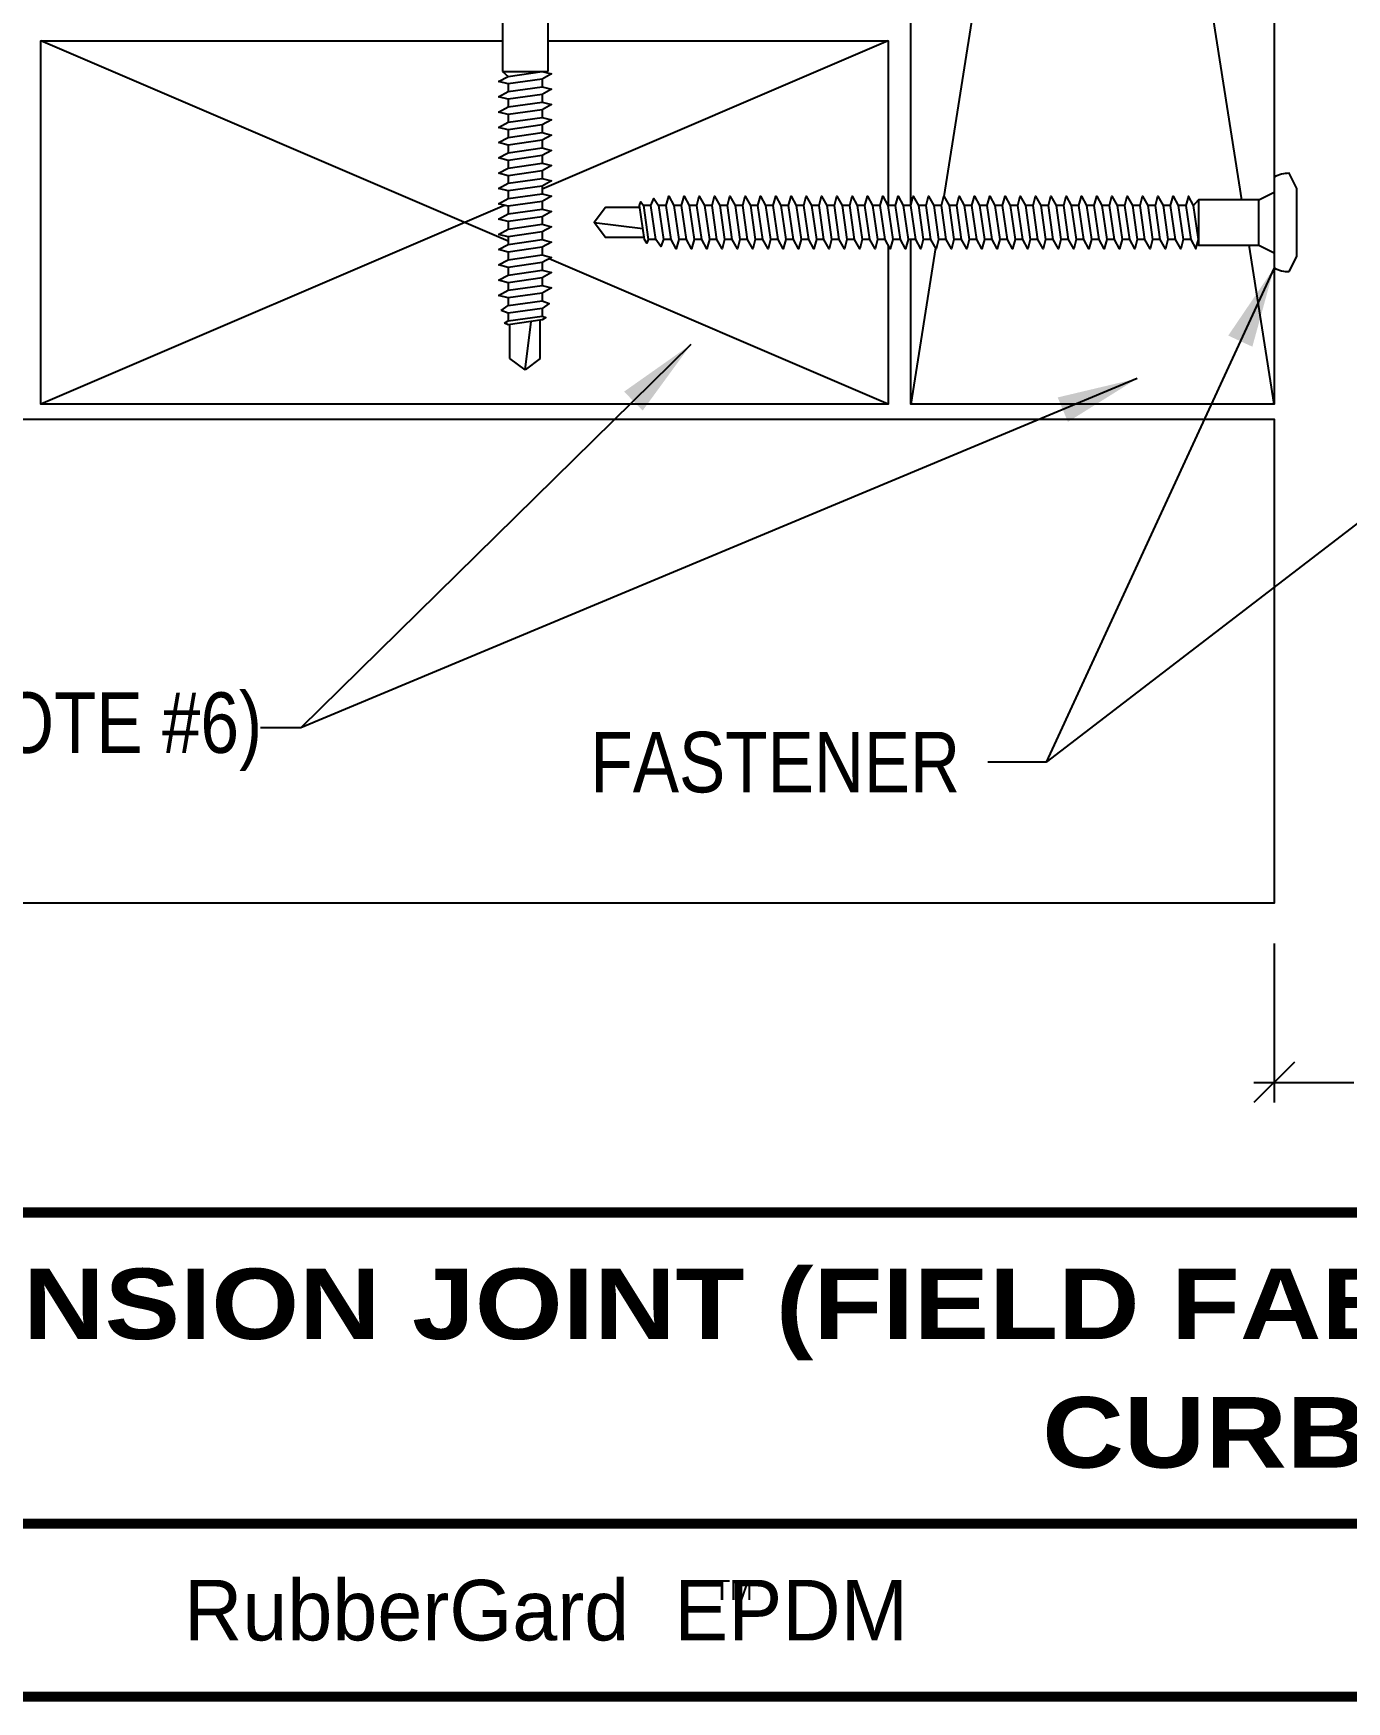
# Model space of a CAD drawing. Header units: inches. Extents: x 233.4 to 253.5, y -19.3 to -2.6.
# Drawn here: x 239.32 to 243.39, y -18.22 to -13.05 of the extents above; entities that cross this region are included whole.
import ezdxf
from ezdxf.enums import TextEntityAlignment as Align

# ---------------------------------------------------------------- set-up
doc = ezdxf.new("R2010")
doc.units = ezdxf.units.IN
doc.header["$MEASUREMENT"] = 0
doc.layers.get('0').update_dxf_attribs({"linetype": 'CONTINUOUS'})
doc.layers.get('DEFPOINTS').update_dxf_attribs({"linetype": 'CONTINUOUS'})
for name, color, linetype in [('FSBP-ACCESSORY-FIRESTONE', 7, 'CONTINUOUS'), ('FSBP-ANNO-NOTE', 7, 'CONTINUOUS'), ('FSBP-SUBSTRATE-GENERIC', 9, 'CONTINUOUS'), ('FSBP-TTLB', 7, 'CONTINUOUS'), ('FSBP-TTLB-TEXT', 7, 'CONTINUOUS'), ('FSBP-WOOD', 7, 'CONTINUOUS')]:
    doc.layers.add(name, color=color, linetype=linetype)
doc.styles.add('FSBP_ARIAL', font='arial.ttf')
doc.styles.add('FSBP_ARIAL_BOLD', font='')
doc.styles.add('FSBP_ARIAL_NAR', font='ARIALN.TTF')
doc.styles.add('FSBP_BANKGOTHIC', font='bgothm.ttf')
doc.styles.get('FSBP_ARIAL_BOLD').set_extended_font_data('Arial Black')
doc.dimstyles.new('FSBP-DIM', dxfattribs={"dimtxt": 0.1875, "dimasz": 0.125, "dimexe": 0.0625, "dimexo": 0.125, "dimgap": 0.125, "dimtad": 0, "dimdec": 0, "dimzin": 1, "dimdsep": 46, "dimlunit": 4, "dimtxsty": 'FSBP_ARIAL_NAR', "dimblk": 'OBLIQUE', "dimcen": 0.09375, "dimdle": 0.0625, "dimclrd": 256, "dimclre": 256, "dimclrt": 256, "dimadec": 0, "dimazin": 0, "dimtfac": 1, "dimtdec": 0, "dimtmove": 1, "dimatfit": 3, "dimfxl": 1, "dimtolj": 1, "dimtzin": 0, "dimlwd": -1, "dimlwe": -1, "dimarcsym": 0})
doc.dimstyles.new('FSBP-LEADER', dxfattribs={"dimtxt": 0.1875, "dimasz": 0.25, "dimexe": 0.0625, "dimexo": 0.125, "dimgap": 0.125, "dimtad": 0, "dimtih": 1, "dimtoh": 1, "dimdec": 4, "dimzin": 0, "dimdsep": 46, "dimlunit": 4, "dimtxsty": 'FSBP_ARIAL_NAR', "dimcen": 0.09375, "dimclrd": 256, "dimclre": 256, "dimclrt": 256, "dimadec": 0, "dimazin": 0, "dimtfac": 1, "dimtdec": 4, "dimtofl": 0, "dimtmove": 0, "dimatfit": 3, "dimfxl": 1, "dimtolj": 1, "dimtzin": 0, "dimlwd": -1, "dimlwe": -1, "dimarcsym": 0})

# ---------------------------------------------------------------- blocks, each defined once
blk = doc.blocks.new('FSBP_FASTENER_OTHERS_1')
at = {"layer": 'FSBP-ACCESSORY-FIRESTONE'}
blk.add_lwpolyline([(0.15234375, 0.046875), (0.10546875, 0.0703125), (-0.10546875, 0.0703125), (-0.15234375, 0.046875, 0.1250000000000262), (-0.140625, 0), (0.140625, 0, 0.1250000000000263)], format="xyb", close=True, dxfattribs=at)
for points in [[(-0.052734375, -0.2494419642857224), (-0.08203125, -0.2654649572743324), (-0.052734375, -0.2731174145486648), (0.052734375, -0.2580504502629424), (0.08203125, -0.2420274572743324), (0.052734375, -0.234375), (-0.052734375, -0.2494419642857224), (-0.0703125, -0.234375), (0.0703125, -0.234375), (0.0703125, -0.046875), (-0.0703125, -0.046875), (-0.09375, 0)], [(0.0703125, -0.046875), (0.09375, 0)], [(-0.0703125, -0.046875), (-0.0703125, -0.234375)], [(0.052734375, -0.2580504502629424), (0.052734375, -0.2817259005258848)], [(-0.052734375, -0.2731174145486648), (-0.052734375, -0.2967928648116072)], [(0.052734375, -0.3054013507888271), (0.052734375, -0.3290768010517695)], [(-0.052734375, -0.3204683150745495), (-0.052734375, -0.3441437653374919)], [(0.052734375, -0.3527522513147119), (0.052734375, -0.3764277015776543)], [(-0.052734375, -0.3678192156004343), (-0.052734375, -0.3914946658633767)], [(0.052734375, -0.4001031518405966), (0.052734375, -0.423778602103539)], [(-0.052734375, -0.415170116126319), (-0.052734375, -0.4388455663892614)], [(-0.052734375, -0.4625210166522038), (-0.052734375, -0.4861964669151462)], [(0.052734375, -0.4474540523664814), (0.052734375, -0.4711295026294806)], [(-0.052734375, -0.5098719171780886), (-0.052734375, -0.5335473674410309)], [(0.052734375, -0.4948049528923661), (0.052734375, -0.5184804031553085)], [(-0.052734375, -0.5572228177039733), (-0.052734375, -0.5808982679669157)], [(0.052734375, -0.5421558534183077), (0.052734375, -0.5658313036811933)], [(-0.052734375, -0.6045737182298581), (-0.052734375, -0.6282491684928004)], [(0.052734375, -0.5895067539441357), (0.052734375, -0.6131822042071349)], [(-0.052734375, -0.6519246187557428), (-0.052734375, -0.6756000690186852)], [(0.052734375, -0.6368576544700204), (0.052734375, -0.6605331047329628)], [(-0.052734375, -0.6992755192816276), (-0.052734375, -0.7229509695445699)], [(0.052734375, -0.684208554995962), (0.052734375, -0.7078840052589044)], [(-0.052734375, -0.7466264198075123), (-0.052734375, -0.7703018700704547)], [(0.052734375, -0.7315594555217899), (0.052734375, -0.7552349057847891)], [(-0.052734375, -0.7939773203333971), (-0.052734375, -0.8176527705963395)], [(0.052734375, -0.7789103560477315), (0.052734375, -0.802585806310617)], [(0.052734375, -0.8262612565736163), (0.052734375, -0.8499367068365586)], [(-0.052734375, -0.8413282208592818), (-0.052734375, -0.8650036711222242)], [(0.052734375, -0.8736121570994442), (0.052734375, -0.8972876073624434)], [(-0.052734375, -0.8886791213852234), (-0.052734375, -0.912354571648109)], [(0.052734375, -0.9209630576253858), (0.052734375, -0.9446385078882713)], [(-0.052734375, -0.9360300219110513), (-0.052734375, -0.9597054721740506)], [(0.052734375, -0.9683139581512705), (0.052734375, -0.9919894084142129)], [(-0.052734375, -0.9833809224369361), (-0.052734375, -1.007056372699878)], [(-0.052734375, -1.030731822962878), (-0.052734375, -1.054407273225763)], [(0.052734375, -1.015664858677098), (0.052734375, -1.039340308940098)], [(-0.052734375, -1.078082723488706), (-0.052734375, -1.101758173751705)], [(0.052734375, -1.06301575920304), (0.052734375, -1.086691209465926)], [(-0.052734375, -1.12543362401459), (-0.052734375, -1.149109074277533)], [(0.052734375, -1.110366659728925), (0.052734375, -1.134042109991867)], [(-0.052734375, -1.172784524540532), (-0.052734375, -1.196459974803474)], [(0.052734375, -1.157717560254753), (0.052734375, -1.181393010517752)], [(-0.052734375, -1.22013542506636), (-0.052734375, -1.243810875329359)], [(0.052734375, -1.205068460780694), (0.052734375, -1.22874391104358)], [(-0.052734375, -1.267486325592301), (-0.052734375, -1.291161775855187)], [(0.052734375, -1.252419361306579), (0.052734375, -1.276094811569521)], [(-0.052734375, -1.314837226118186), (-0.052734375, -1.338512676381129)], [(0.052734375, -1.299770261832407), (0.052734375, -1.323445712095406)], [(-0.052734375, -1.362188126644014), (-0.052734375, -1.385863576907013)], [(0.052734375, -1.347121162358349), (0.052734375, -1.370796612621234)], [(0.052734375, -1.394472062884233), (0.052734375, -1.418147513147176)], [(-0.052734375, -1.409539027169956), (-0.052734375, -1.433214477432841)], [(0.052734375, -1.441822963410061), (0.052734375, -1.46549841367306)], [(-0.052734375, -1.45688992769584), (-0.052734375, -1.480565377958783)], [(0.052734375, -1.489173863936003), (0.052734375, -1.512849314198888)], [(-0.052734375, -1.504240828221668), (-0.052734375, -1.527916278484668)], [(0.052734375, -1.536524764461888), (0.052734375, -1.56020021472483)], [(-0.052734375, -1.55159172874761), (-0.052734375, -1.575267179010496)], [(-0.052734375, -1.598942629273495), (-0.052734375, -1.622618079536437)], [(0.052734375, -1.583875664987715), (0.052734375, -1.607551115250715)], [(-0.052734375, -1.646293529799323), (-0.052734375, -1.669968980062322)], [(0.052734375, -1.631226565513657), (0.052734375, -1.654902015776543)], [(-0.052734375, -1.693644430325264), (-0.052734375, -1.71731988058815)], [(0.052734375, -1.678577466039542), (0.052734375, -1.702252916302484)], [(-0.052734375, -1.740995330851149), (-0.052734375, -1.764670781114091)], [(0.052734375, -1.72592836656537), (0.052734375, -1.749603816828369)], [(-0.052734375, -1.788346231376977), (-0.052734375, -1.812021681639976)], [(0.052734375, -1.773279267091311), (0.052734375, -1.796954717354197)], [(-0.052734375, -1.835697131902918), (-0.052734375, -1.859372582165804)], [(0.052734375, -1.820630167617196), (0.052734375, -1.844305617880138)], [(-0.052734375, -1.883048032428803), (-0.052734375, -1.906723482691746)], [(0.052734375, -1.867981068143081), (0.052734375, -1.891656518406023)], [(-0.052734375, -1.930398932954631), (-0.052734375, -1.95407438321763)], [(-0.046875, -1.965075054777628), (-0.046875, -2.070887446318807), (0, -2.106043696318807), (0.01845467722529293, -1.955742243745476)], [(0.046875, -1.951682197634796), (0.046875, -2.070887446318807), (0, -2.106043696318807)], [(0.052734375, -1.915331968668966), (0.052734375, -1.939007418931908)]]:
    blk.add_lwpolyline(points, dxfattribs=at)
for points in [[(-0.052734375, -0.2967928648116072), (0.052734375, -0.2817259005258848), (0.08203125, -0.2893783578002171), (0.052734375, -0.3054013507888271), (-0.052734375, -0.3204683150745495), (-0.08203125, -0.3128158578002171)], [(-0.052734375, -0.3441437653374919), (0.052734375, -0.3290768010517695), (0.08203125, -0.3367292583261019), (0.052734375, -0.3527522513147119), (-0.052734375, -0.3678192156004343), (-0.08203125, -0.3601667583261019)], [(-0.052734375, -0.3914946658633767), (0.052734375, -0.3764277015776543), (0.08203125, -0.3840801588519867), (0.052734375, -0.4001031518405966), (-0.052734375, -0.415170116126319), (-0.08203125, -0.4075176588519867)], [(-0.052734375, -0.4388455663892614), (0.052734375, -0.423778602103539), (0.08203125, -0.4314310593778714), (0.052734375, -0.4474540523664814), (-0.052734375, -0.4625210166522038), (-0.08203125, -0.4548685593778714)], [(-0.052734375, -0.4861964669151462), (0.052734375, -0.4711295026294806), (0.08203125, -0.4787819599037562), (0.052734375, -0.4948049528923661), (-0.052734375, -0.5098719171780886), (-0.08203125, -0.5022194599037562)], [(-0.052734375, -0.5335473674410309), (0.052734375, -0.5184804031553085), (0.08203125, -0.5261328604296409), (0.052734375, -0.5421558534183077), (-0.052734375, -0.5572228177039733), (-0.08203125, -0.5495703604296409)], [(-0.052734375, -0.5808982679669157), (0.052734375, -0.5658313036811933), (0.08203125, -0.5734837609555257), (0.052734375, -0.5895067539441357), (-0.052734375, -0.6045737182298581), (-0.08203125, -0.5969212609555257)], [(-0.052734375, -0.6282491684928004), (0.052734375, -0.6131822042071349), (0.08203125, -0.6208346614814104), (0.052734375, -0.6368576544700204), (-0.052734375, -0.6519246187557428), (-0.08203125, -0.6442721614814104)], [(-0.052734375, -0.6756000690186852), (0.052734375, -0.6605331047329628), (0.08203125, -0.668185562007352), (0.052734375, -0.684208554995962), (-0.052734375, -0.6992755192816276), (-0.08203125, -0.691623062007352)], [(-0.052734375, -0.7229509695445699), (0.052734375, -0.7078840052589044), (0.08203125, -0.7155364625331799), (0.052734375, -0.7315594555217899), (-0.052734375, -0.7466264198075123), (-0.08203125, -0.7389739625331799)], [(-0.052734375, -0.7703018700704547), (0.052734375, -0.7552349057847891), (0.08203125, -0.7628873630590647), (0.052734375, -0.7789103560477315), (-0.052734375, -0.7939773203333971), (-0.08203125, -0.7863248630590647)], [(-0.052734375, -0.8176527705963395), (0.052734375, -0.802585806310617), (0.08203125, -0.8102382635850063), (0.052734375, -0.8262612565736163), (-0.052734375, -0.8413282208592818), (-0.08203125, -0.8336757635850063)], [(-0.052734375, -0.8650036711222242), (0.052734375, -0.8499367068365586), (0.08203125, -0.8575891641108342), (0.052734375, -0.8736121570994442), (-0.052734375, -0.8886791213852234), (-0.08203125, -0.8810266641108342)], [(-0.052734375, -0.912354571648109), (0.052734375, -0.8972876073624434), (0.08203125, -0.9049400646367189), (0.052734375, -0.9209630576253858), (-0.052734375, -0.9360300219110513), (-0.08203125, -0.9283775646367189)], [(-0.052734375, -0.9597054721740506), (0.052734375, -0.9446385078882713), (0.08203125, -0.9522909651626605), (0.052734375, -0.9683139581512705), (-0.052734375, -0.9833809224369361), (-0.08203125, -0.9757284651626605)], [(-0.052734375, -1.007056372699878), (0.052734375, -0.9919894084142129), (0.08203125, -0.9996418656884885), (0.052734375, -1.015664858677098), (-0.052734375, -1.030731822962878), (-0.08203125, -1.023079365688488)], [(-0.052734375, -1.054407273225763), (0.052734375, -1.039340308940098), (0.08203125, -1.04699276621443), (0.052734375, -1.06301575920304), (-0.052734375, -1.078082723488706), (-0.08203125, -1.07043026621443)], [(-0.052734375, -1.101758173751705), (0.052734375, -1.086691209465926), (0.08203125, -1.094343666740315), (0.052734375, -1.110366659728925), (-0.052734375, -1.12543362401459), (-0.08203125, -1.117781166740315)], [(-0.052734375, -1.149109074277533), (0.052734375, -1.134042109991867), (0.08203125, -1.141694567266143), (0.052734375, -1.157717560254753), (-0.052734375, -1.172784524540532), (-0.08203125, -1.165132067266143)], [(-0.052734375, -1.196459974803474), (0.052734375, -1.181393010517752), (0.08203125, -1.189045467792084), (0.052734375, -1.205068460780694), (-0.052734375, -1.22013542506636), (-0.08203125, -1.212482967792084)], [(-0.052734375, -1.243810875329359), (0.052734375, -1.22874391104358), (0.08203125, -1.236396368317969), (0.052734375, -1.252419361306579), (-0.052734375, -1.267486325592301), (-0.08203125, -1.259833868317969)], [(-0.052734375, -1.291161775855187), (0.052734375, -1.276094811569521), (0.08203125, -1.283747268843797), (0.052734375, -1.299770261832407), (-0.052734375, -1.314837226118186), (-0.08203125, -1.307184768843797)], [(-0.052734375, -1.338512676381129), (0.052734375, -1.323445712095406), (0.08203125, -1.331098169369739), (0.052734375, -1.347121162358349), (-0.052734375, -1.362188126644014), (-0.08203125, -1.354535669369739)], [(-0.052734375, -1.385863576907013), (0.052734375, -1.370796612621234), (0.08203125, -1.378449069895623), (0.052734375, -1.394472062884233), (-0.052734375, -1.409539027169956), (-0.08203125, -1.401886569895623)], [(-0.052734375, -1.433214477432841), (0.052734375, -1.418147513147176), (0.08203125, -1.425799970421451), (0.052734375, -1.441822963410061), (-0.052734375, -1.45688992769584), (-0.08203125, -1.449237470421451)], [(-0.052734375, -1.480565377958783), (0.052734375, -1.46549841367306), (0.08203125, -1.473150870947393), (0.052734375, -1.489173863936003), (-0.052734375, -1.504240828221668), (-0.08203125, -1.496588370947393)], [(-0.052734375, -1.527916278484668), (0.052734375, -1.512849314198888), (0.08203125, -1.520501771473278), (0.052734375, -1.536524764461888), (-0.052734375, -1.55159172874761), (-0.08203125, -1.543939271473278)], [(-0.052734375, -1.575267179010496), (0.052734375, -1.56020021472483), (0.08203125, -1.567852671999105), (0.052734375, -1.583875664987715), (-0.052734375, -1.598942629273495), (-0.08203125, -1.591290171999105)], [(-0.052734375, -1.622618079536437), (0.052734375, -1.607551115250715), (0.08203125, -1.615203572525047), (0.052734375, -1.631226565513657), (-0.052734375, -1.646293529799323), (-0.08203125, -1.638641072525047)], [(-0.052734375, -1.669968980062322), (0.052734375, -1.654902015776543), (0.08203125, -1.662554473050932), (0.052734375, -1.678577466039542), (-0.052734375, -1.693644430325264), (-0.08203125, -1.685991973050932)], [(-0.052734375, -1.71731988058815), (0.052734375, -1.702252916302484), (0.08203125, -1.70990537357676), (0.052734375, -1.72592836656537), (-0.052734375, -1.740995330851149), (-0.08203125, -1.73334287357676)], [(-0.052734375, -1.764670781114091), (0.052734375, -1.749603816828369), (0.08203125, -1.757256274102701), (0.052734375, -1.773279267091311), (-0.052734375, -1.788346231376977), (-0.08203125, -1.780693774102701)], [(-0.052734375, -1.812021681639976), (0.052734375, -1.796954717354197), (0.08203125, -1.804607174628586), (0.052734375, -1.820630167617196), (-0.052734375, -1.835697131902918), (-0.08203125, -1.828044674628586)], [(-0.052734375, -1.859372582165804), (0.052734375, -1.844305617880138), (0.08203125, -1.851958075154414), (0.052734375, -1.867981068143024), (-0.052734375, -1.883048032428803), (-0.08203125, -1.875395575154414)], [(-0.052734375, -1.906723482691746), (0.052734375, -1.891656518406023), (0.07470703125, -1.900355292644633), (0.052734375, -1.915331968668966), (-0.052734375, -1.930398932954631), (-0.07470703125, -1.921700158716021)], [(-0.052734375, -1.95407438321763), (0.052734375, -1.939007418931908), (0.063720703125, -1.943356806051213), (0.052734375, -1.950845144063408), (-0.052734375, -1.965912108349073), (-0.063720703125, -1.961562721229768)]]:
    blk.add_lwpolyline(points, close=True, dxfattribs=at)
blk = doc.blocks.new('TTLB-EPDM_2')
at = {"layer": 'FSBP-TTLB', "const_width": 0.03125}
for points in [[(0, 0), (0, -1.5), (20, -1.5), (20, 0), (0, 0)], [(4.825208527206769, -0.9643749050531198), (15.84028770518938, -0.9643749050531198)]]:
    blk.add_lwpolyline(points, dxfattribs=at)
at = {"layer": 'FSBP-TTLB-TEXT', "style": 'FSBP_BANKGOTHIC'}
for s, height, p in [('RubberGard  EPDM', 0.1875, (7.443365678241776, -1.23218745252656)), ('TM', 0.0625, (8.023397742165457, -1.169706269210366))]:
    blk.add_text(s, height=height, dxfattribs=at).set_placement(p, align=Align.MIDDLE_CENTER)
at = {"layer": 'FSBP-TTLB-TEXT'}
for tag, height, style, p in [('MAXIMUM_WARRANTY', 0.1875, 'FSBP_ARIAL_BOLD', (18.03987100774941, 0.2240244307510579)), ('ACCPT_SYSTEMS', 0.21875, 'FSBP_ARIAL', (12.49438170418193, -1.23218745252656))]:
    blk.add_attdef(tag, text='', height=height, dxfattribs=dict(at, style=style)).set_placement(p, align=Align.MIDDLE_LEFT)
for tag, height, style, p in [('DETAIL_DESCP_LINE_1', 0.21875, 'FSBP_ARIAL_BOLD', (10.33118450231211, -0.2831249841755152)), ('DETAIL_DESCP_LINE_2', 0.21875, 'FSBP_ARIAL_BOLD', (10.33118450231211, -0.6812499208775904)), ('ISSUE_REV_DATE', 0.21875, 'FSBP_ARIAL', (16.84069633627263, -0.7282559425942452)), ('DETAIL_NUMBER', 0.4375, 'FSBP_ARIAL', (18.91941590748775, -0.8931630692489421))]:
    blk.add_attdef(tag, text='', height=height, dxfattribs=dict(at, style=style)).set_placement(p, align=Align.MIDDLE_CENTER)
blk = doc.blocks.new('FSBP_AP_FASTENER_02')
at = {"layer": 'FSBP-ACCESSORY-FIRESTONE'}
for p, q in [((-0.125, 0), (-0.09375, -0.0625)), ((0.09375, -0.0625), (0.125, 0)), ((-0.09375, -0.0625), (-0.09375, -0.3125)), ((-0.09375, -0.0625), (0.09375, -0.0625)), ((0.09375, -0.0625), (0.09375, -0.3125)), ((-0.09375, -0.3125), (-0.0703125, -0.3325892857142776)), ((0.0703125, -0.3440672670172376), (0.0703125, -0.3756345340344751)), ((-0.0703125, -0.3641565527315151), (-0.0703125, -0.3957238197487527)), ((0.0703125, -0.4072018010517695), (0.0703125, -0.4387690680690071)), ((-0.0703125, -0.4272910867660471), (-0.0703125, -0.4588583537832847)), ((0.0703125, -0.4703363350862446), (0.0703125, -0.501903602103539)), ((-0.0703125, -0.4904256208005222), (-0.0703125, -0.5219928878178166)), ((0.0703125, -0.5334708691207766), (0.0703125, -0.5650381361380141)), ((-0.0703125, -0.5535601548350542), (-0.0703125, -0.5851274218523486)), ((-0.0703125, -0.6166946888695861), (-0.0703125, -0.6482619558868237)), ((0.0703125, -0.5966054031553085), (0.0703125, -0.6281726701725461)), ((-0.0703125, -0.6798292229041181), (-0.0703125, -0.7113964899213556)), ((0.0703125, -0.6597399371897836), (0.0703125, -0.691307204207078)), ((-0.0703125, -0.7429637569385932), (-0.0703125, -0.7745310239558876)), ((0.0703125, -0.7228744712243156), (0.0703125, -0.7544417382415531)), ((-0.0703125, -0.8060982909731251), (-0.0703125, -0.8376655579903627)), ((0.0703125, -0.7860090052588475), (0.0703125, -0.8175762722760851)), ((-0.0703125, -0.8692328250076571), (-0.0703125, -0.9008000920248946)), ((0.0703125, -0.8491435392933226), (0.0703125, -0.880710806310617)), ((-0.0703125, -0.9323673590421322), (-0.0703125, -0.9639346260594266)), ((0.0703125, -0.9122780733278546), (0.0703125, -0.943845340345149)), ((-0.0703125, -0.9955018930766641), (-0.0703125, -1.027069160093902)), ((0.0703125, -0.9754126073623866), (0.0703125, -1.006979874379624)), ((-0.0703125, -1.058636427111196), (-0.0703125, -1.090203694128434)), ((0.0703125, -1.038547141396919), (0.0703125, -1.070114408414156)), ((0.0703125, -1.101681675431394), (0.0703125, -1.133248942448688)), ((-0.0703125, -1.121770961145671), (-0.0703125, -1.153338228162966)), ((0.0703125, -1.164816209465926), (0.0703125, -1.196383476483163)), ((-0.0703125, -1.184905495180203), (-0.0703125, -1.216472762197441)), ((0.0703125, -1.227950743500458), (0.0703125, -1.259518010517695)), ((-0.0703125, -1.248040029214735), (-0.0703125, -1.279607296231973)), ((0.0703125, -1.291085277534933), (0.0703125, -1.322652544552227)), ((-0.0703125, -1.31117456324921), (-0.0703125, -1.342741830266505)), ((-0.0625, -1.498492581068092), (-0.0625, -1.35740939234654)), ((0, -1.545367581068092), (0.02460623630037162, -1.344965644303613)), ((0.0625, -1.498492581068092), (0.0625, -1.339552249489429)), ((0, -1.545367581068092), (-0.06250000000002842, -1.498492581068092)), ((0.0625, -1.498492581068092), (0, -1.545367581068092))]:
    blk.add_line(p, q, dxfattribs=at)
blk.add_lwpolyline([(0.1875, 0, 0.1250000000000271), (0.203125, 0.0625), (0.140625, 0.09375), (-0.140625, 0.09375), (-0.203125, 0.0625, 0.1250000000000271), (-0.1875, 0)], format="xyb", close=True, dxfattribs=at)
for points in [[(-0.109375, -0.3539532763657576), (-0.0703125, -0.3325892857142776), (0.0703125, -0.3125), (0.109375, -0.3227032763657576), (0.0703125, -0.3440672670172376), (-0.0703125, -0.3641565527315151)], [(-0.109375, -0.4170878104002895), (-0.0703125, -0.3957238197487527), (0.0703125, -0.3756345340344751), (0.109375, -0.3858378104002895), (0.0703125, -0.4072018010517695), (-0.0703125, -0.4272910867660471)], [(-0.109375, -0.4802223444347646), (-0.0703125, -0.4588583537832847), (0.0703125, -0.4387690680690071), (0.109375, -0.4489723444347646), (0.0703125, -0.4703363350862446), (-0.0703125, -0.4904256208005222)], [(-0.109375, -0.5433568784692966), (-0.0703125, -0.5219928878178166), (0.0703125, -0.501903602103539), (0.109375, -0.5121068784692966), (0.0703125, -0.5334708691207766), (-0.0703125, -0.5535601548350542)], [(-0.109375, -0.6064914125038285), (-0.0703125, -0.5851274218523486), (0.0703125, -0.5650381361380141), (0.109375, -0.5752414125038285), (0.0703125, -0.5966054031553085), (-0.0703125, -0.6166946888695861)], [(-0.109375, -0.6696259465383037), (-0.0703125, -0.6482619558868237), (0.0703125, -0.6281726701725461), (0.109375, -0.6383759465383037), (0.0703125, -0.6597399371897836), (-0.0703125, -0.6798292229041181)], [(-0.109375, -0.7327604805728356), (-0.0703125, -0.7113964899213556), (0.0703125, -0.691307204207078), (0.109375, -0.7015104805728356), (0.0703125, -0.7228744712243156), (-0.0703125, -0.7429637569385932)], [(-0.109375, -0.7958950146073676), (-0.0703125, -0.7745310239558876), (0.0703125, -0.7544417382415531), (0.109375, -0.7646450146073676), (0.0703125, -0.7860090052588475), (-0.0703125, -0.8060982909731251)], [(-0.109375, -0.8590295486418427), (-0.0703125, -0.8376655579903627), (0.0703125, -0.8175762722760851), (0.109375, -0.8277795486418427), (0.0703125, -0.8491435392933226), (-0.0703125, -0.8692328250076571)], [(-0.109375, -0.9221640826763746), (-0.0703125, -0.9008000920248946), (0.0703125, -0.880710806310617), (0.109375, -0.8909140826763746), (0.0703125, -0.9122780733278546), (-0.0703125, -0.9323673590421322)], [(-0.109375, -0.9852986167109066), (-0.0703125, -0.9639346260594266), (0.0703125, -0.943845340345149), (0.109375, -0.9540486167109066), (0.0703125, -0.9754126073623866), (-0.0703125, -0.9955018930766641)], [(-0.109375, -1.048433150745382), (-0.0703125, -1.027069160093902), (0.0703125, -1.006979874379624), (0.109375, -1.017183150745382), (0.0703125, -1.038547141396919), (-0.0703125, -1.058636427111196)], [(-0.109375, -1.111567684779914), (-0.0703125, -1.090203694128434), (0.0703125, -1.070114408414156), (0.109375, -1.080317684779914), (0.0703125, -1.101681675431394), (-0.0703125, -1.121770961145671)], [(-0.109375, -1.174702218814446), (-0.0703125, -1.153338228162966), (0.0703125, -1.133248942448688), (0.109375, -1.143452218814446), (0.0703125, -1.164816209465926), (-0.0703125, -1.184905495180203)], [(-0.109375, -1.237836752848978), (-0.0703125, -1.216472762197441), (0.0703125, -1.196383476483163), (0.109375, -1.206586752848978), (0.0703125, -1.227950743500458), (-0.0703125, -1.248040029214735)], [(-0.099609375, -1.29957619759773), (-0.0703125, -1.279607296231973), (0.0703125, -1.259518010517695), (0.099609375, -1.271116376169175), (0.0703125, -1.291085277534933), (-0.0703125, -1.31117456324921)], [(-0.0849609375, -1.352726280949355), (-0.0703125, -1.342741830266505), (0.0703125, -1.322652544552227), (0.0849609375, -1.328451727377967), (0.0703125, -1.338436178060817), (-0.0703125, -1.358525463775095)]]:
    blk.add_lwpolyline(points, close=True, dxfattribs=at)
blk.add_lwpolyline([(-0.09375, -0.3125), (0.09375, -0.3125)], dxfattribs=at)
blk = doc.blocks.new('FSBP_AP_FASTENER_W_2inPLATE_2')
blk.add_line((-0.125, 0.03125), (0.125, 0.03125))
at = {"layer": 'FSBP-ACCESSORY-FIRESTONE'}
for p, q in [((-0.125, 0), (-0.109375, 0)), ((0.125, 0), (0.109375, 0))]:
    blk.add_line(p, q, dxfattribs=at)
for points in [[(-1, 0), (-0.8440621258972669, 0, 0.125489241710454), (-0.7991697386460146, 0.01144729003925704), (-0.6692681354566616, 0.08230270996074296, -0.1254892417105026), (-0.6243757482053525, 0.09375), (-0.4888144254886129, 0.09375, -0.1015700823222099), (-0.4026445789244235, 0.07606297531646078), (-0.24285132786963, 0.007580153435810644, 0.1015700823222143), (-0.2059213936278184, 0), (-0.125, 0), (-0.125, 0.03125), (-0.2059213936278184, 0.03125, -0.1015700823222341), (-0.230541349789064, 0.03630343562389271), (-0.3903346008438575, 0.1047862575045144, 0.1015700823222067), (-0.4888144254886129, 0.125), (-0.6243757482053525, 0.125, 0.1254892417105185), (-0.6842322645404693, 0.109736946614305), (-0.8141338677297654, 0.0388815266928475, -0.1254892417104541), (-0.8440621258972669, 0.03125), (-1, 0.03125)], [(1, 0), (0.8440621258972669, 0, -0.125489241710454), (0.7991697386460146, 0.01144729003925704), (0.6692681354566616, 0.08230270996074296, 0.1254892417105026), (0.6243757482053525, 0.09375), (0.4888144254886129, 0.09375, 0.1015700823222099), (0.4026445789244235, 0.07606297531646078), (0.24285132786963, 0.007580153435810644, -0.1015700823222143), (0.2059213936278184, 0), (0.125, 0), (0.125, 0.03125), (0.2059213936278184, 0.03125, 0.1015700823222341), (0.230541349789064, 0.03630343562389271), (0.3903346008438575, 0.1047862575045144, -0.1015700823222067), (0.4888144254886129, 0.125), (0.6243757482053525, 0.125, -0.1254892417105185), (0.6842322645404693, 0.109736946614305), (0.8141338677297654, 0.0388815266928475, 0.1254892417104541), (0.8440621258972669, 0.03125), (1, 0.03125)]]:
    blk.add_lwpolyline(points, format="xyb", close=True, dxfattribs=at)
blk.add_blockref('FSBP_AP_FASTENER_02', (0, 0.03125), dxfattribs=at)
blk = doc.blocks.new('_OBLIQUE')
at = {"color": 0, "linetype": 'ByBlock'}
blk.add_line((-0.5, -0.5), (0.5, 0.5), dxfattribs=at)
blk = doc.blocks.new('*D9')
at = {"layer": 'DEFPOINTS', "color": 0, "transparency": 16777216}
for p in [(243.1619450793388, -15.74602439009948), (244.6619450793388, -15.74602439009948), (244.6619450793388, -16.3008784109784)]:
    blk.add_point(p, dxfattribs=at)
at = {"layer": 'FSBP-ANNO-NOTE', "transparency": 16777216}
for p, q in [((243.1619450793388, -15.87102439009948), (243.1619450793388, -16.3633784109784)), ((244.6619450793388, -15.87102439009948), (244.6619450793388, -16.3633784109784)), ((243.0994450793388, -16.3008784109784), (243.4088304094003, -16.3008784109784)), ((244.7244450793388, -16.3008784109784), (244.4344102184044, -16.3008784109784))]:
    blk.add_line(p, q, dxfattribs=at)
at = {"layer": 'FSBP-ANNO-NOTE', "transparency": 16777216, "xscale": 0.125, "yscale": 0.125, "zscale": 0.125, "rotation": 180}
blk.add_blockref('_OBLIQUE', (243.1619450793388, -16.3008784109784), dxfattribs=at)
at = {"layer": 'FSBP-ANNO-NOTE', "transparency": 16777216, "xscale": 0.125, "yscale": 0.125, "zscale": 0.125}
blk.add_blockref('_OBLIQUE', (244.6619450793388, -16.3008784109784), dxfattribs=at)
at = {"layer": 'FSBP-ANNO-NOTE', "transparency": 16777216, "insert": (243.9216203139024, -16.27917547034902), "char_height": 0.1875, "attachment_point": 5, "style": 'FSBP_ARIAL_NAR'}
blk.add_mtext('\\A1;VARIES', dxfattribs=at)

msp = doc.modelspace()

# ---------------------------------------------------------------- linework, layer by layer
msp.add_line((240.1467494324424, -15.20290899000725), (240.0219316155055, -15.20290899000725))
at = {"layer": 'FSBP-SUBSTRATE-GENERIC'}
msp.add_lwpolyline([(235.0697866409126, -14.24605621772422), (243.1617779867865, -14.24605621772422), (243.1617779867865, -15.74605621772422), (235.0697866409126, -15.74605621772416)], dxfattribs=at)
at = {"layer": 'FSBP-WOOD'}
for p, q in [((242.0367779867865, -13.58228674478521), (242.0367779867865, -7.074181217724217)), ((243.0618602236286, -13.56636871772422), (242.0367779867865, -7.074181217724217)), ((243.1617779867865, -7.074181217724217), (242.1383129377393, -13.55612652835667)), ((240.7887311117866, -13.6944379141528), (239.3414654867866, -13.07418121772422)), ((241.9664654867865, -13.07418121772422), (240.8941998617865, -13.53372362843855)), ((240.7778669721951, -13.58358058112053), (239.3414654867866, -14.19918121772422)), ((241.9664654867865, -14.19918121772422), (240.9158465995073, -13.74891598031888)), ((242.1131217235796, -13.71567088470105), (242.0367779867865, -14.19918121772422)), ((243.1617779867865, -14.19918121772422), (243.084064170997, -13.70699371772422))]:
    msp.add_line(p, q, dxfattribs=at)
for points in [[(242.6109967367865, -7.074181217724217), (243.1617779867865, -7.074181217724217), (243.1617779867865, -14.19918121772422), (242.0367779867865, -14.19918121772422), (242.0367779867865, -13.68941559272422)], [(241.9664654867865, -13.70725365604339), (241.9664654867865, -14.19918121772422), (239.3414654867866, -14.19918121772422), (239.3414654867866, -13.07418121772422), (240.7711529867865, -13.07418121772422)], [(240.9117779867865, -13.07418121772422), (241.9664654867865, -13.07418121772422), (241.9664654867865, -13.58394684272422)]]:
    msp.add_lwpolyline(points, dxfattribs=at)

# ---------------------------------------------------------------- block references
at = {"ltscale": 1.75}
ref = msp.add_blockref('TTLB-EPDM_2', (233.4627011304548, -16.70403783689754), dxfattribs=at)
ref.add_attrib('DETAIL_DESCP_LINE_1', 'EXPANSION JOINT (FIELD FABRICATED) WITH QUICKSEAM RPF', dxfattribs={"layer": 'FSBP-TTLB-TEXT', "height": 0.21875, "style": 'FSBP_ARIAL_BOLD'}).set_placement((243.7938856327669, -16.98716282107306), align=Align.MIDDLE_CENTER)
ref.add_attrib('DETAIL_DESCP_LINE_2', 'CURB TO CURB', dxfattribs={"layer": 'FSBP-TTLB-TEXT', "height": 0.21875, "style": 'FSBP_ARIAL_BOLD'}).set_placement((243.7938856327669, -17.38528775777513), align=Align.MIDDLE_CENTER)
at = {"layer": 'FSBP-ACCESSORY-FIRESTONE', "xscale": 0.75, "yscale": 0.75, "zscale": 0.75}
msp.add_blockref('FSBP_AP_FASTENER_W_2inPLATE_2', (240.8414654867866, -12.95793121772424), dxfattribs=at)
at = {"layer": 'FSBP-ACCESSORY-FIRESTONE', "rotation": 270}
msp.add_blockref('FSBP_FASTENER_OTHERS_1', (243.1617779867866, -13.63668121772422), dxfattribs=at)

# ---------------------------------------------------------------- texts
at = {"layer": 'FSBP-ANNO-NOTE', "style": 'FSBP_ARIAL_NAR'}
msp.add_text('WOOD NAILER (SEE NOTE #6)', height=0.1875, dxfattribs=at).set_placement((236.9120505113465, -15.18635584415642), align=Align.MIDDLE_LEFT)
msp.add_text('FASTENER', height=0.1875, dxfattribs=at).set_placement((242.1891144874398, -15.30863814692391), align=Align.MIDDLE_RIGHT)

# ---------------------------------------------------------------- dimensions: what is measured, and where the dimension line sits
at = {"layer": 'FSBP-ANNO-NOTE'}
dim = msp.add_linear_dim(base=(244.6619450793388, -16.3008784109784), p1=(243.1619450793388, -15.74602439009948), p2=(244.6619450793388, -15.74602439009948), text='VARIES', dimstyle='FSBP-DIM', dxfattribs=at)
dim.commit()
dim.dimension.update_dxf_attribs({"geometry": '*D9', "text_midpoint": (243.9216203139024, -16.27917547034902), "dimtype": 160})

# ---------------------------------------------------------------- leaders
for points in [[(244.632637526117, -13.63668121772427), (242.4553911295823, -15.30918778749214), (242.2751094535001, -15.30934464734399)], [(243.1617779867866, -13.77730621772422), (242.4553911295823, -15.30918778749214), (242.2751094535001, -15.30934464734399)], [(241.3550394545114, -14.01480611341859), (240.1467494324424, -15.20290899000725)], [(242.7378519545114, -14.12027486341859), (240.1467494324424, -15.20290899000725), (240.0219316155055, -15.20290899000725)]]:
    msp.add_leader(points, dimstyle='FSBP-LEADER', dxfattribs=at)

doc.saveas('drawing.dxf')
